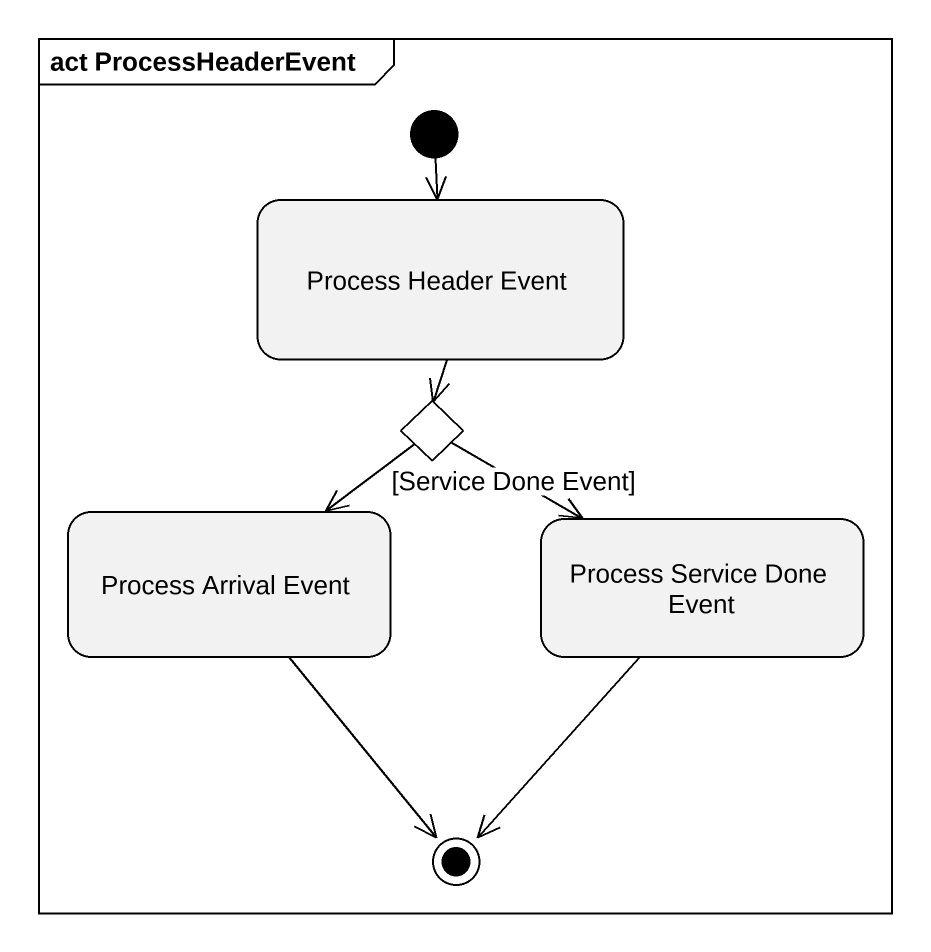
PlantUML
@startuml
mainframe act ProcessHeaderEvent
hide empty description
state "Process Header Event" as Process_Header_Event
state choice1 <<choice>>
state "Process Arrival Event" as Process_Arrival_Event
state "Process Service Done Event" as Process_Service_Done_Event
[*] --> Process_Header_Event
Process_Header_Event --> choice1
choice1 --> Process_Arrival_Event
choice1 -right-> Process_Service_Done_Event : [Service Done Event]
Process_Arrival_Event --> [*]
Process_Service_Done_Event --> [*]
@enduml
